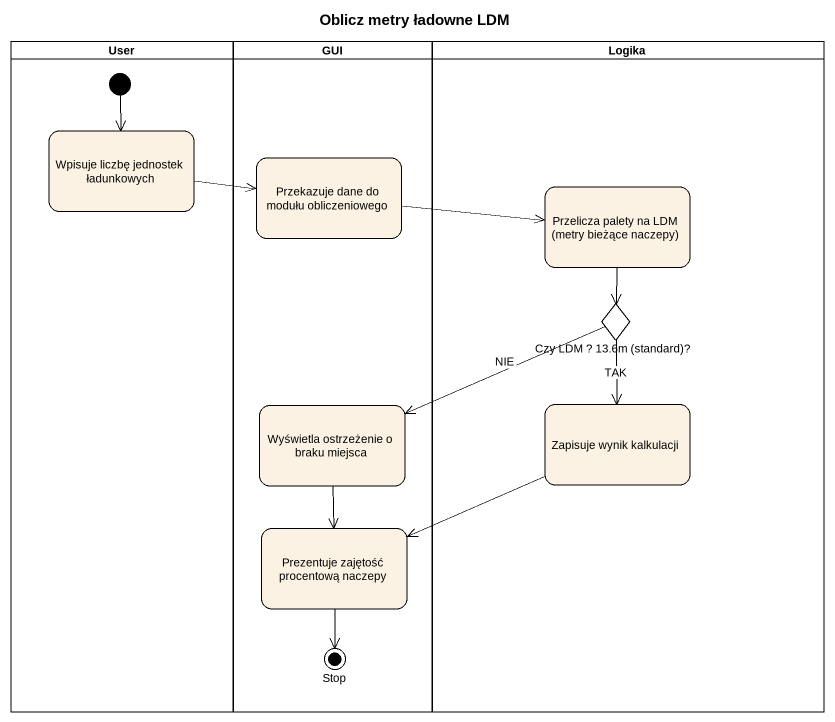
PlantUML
@startuml
title Oblicz metry ładowne LDM
hide empty description
state User <<partition>> {
  state "Wpisuje liczbę jednostek ładunkowych" as Wpisuje_liczbę_jednostek
  [*] --> Wpisuje_liczbę_jednostek
}
state GUI <<partition>> {
  state "Przekazuje dane do modułu obliczeniowego" as Przekazuje_dane_do_modułu
  state "Wyświetla ostrzeżenie o braku miejsca" as Wyświetla_ostrzeżenie_o
  state "Prezentuje zajętość procentową naczepy" as Prezentuje_zajętość
  state "Stop" as Stop_ <<end>>
}
state Logika <<partition>> {
  state "Przelicza palety na LDM (metry bieżące naczepy)" as Przelicza_palety_na_LDM
  state "Czy LDM ? 13.6m (standard)?" as Czy_LDM_13_6m_standard <<choice>>
  state "Zapisuje wynik kalkulacji" as Zapisuje_wynik_kalkulacji
}
Wpisuje_liczbę_jednostek -right-> Przekazuje_dane_do_modułu
Przekazuje_dane_do_modułu -right-> Przelicza_palety_na_LDM
Przelicza_palety_na_LDM --> Czy_LDM_13_6m_standard
Czy_LDM_13_6m_standard -left-> Wyświetla_ostrzeżenie_o : NIE
Czy_LDM_13_6m_standard --> Zapisuje_wynik_kalkulacji : TAK
Wyświetla_ostrzeżenie_o --> Prezentuje_zajętość
Zapisuje_wynik_kalkulacji -left-> Prezentuje_zajętość
Prezentuje_zajętość --> Stop_
@enduml
